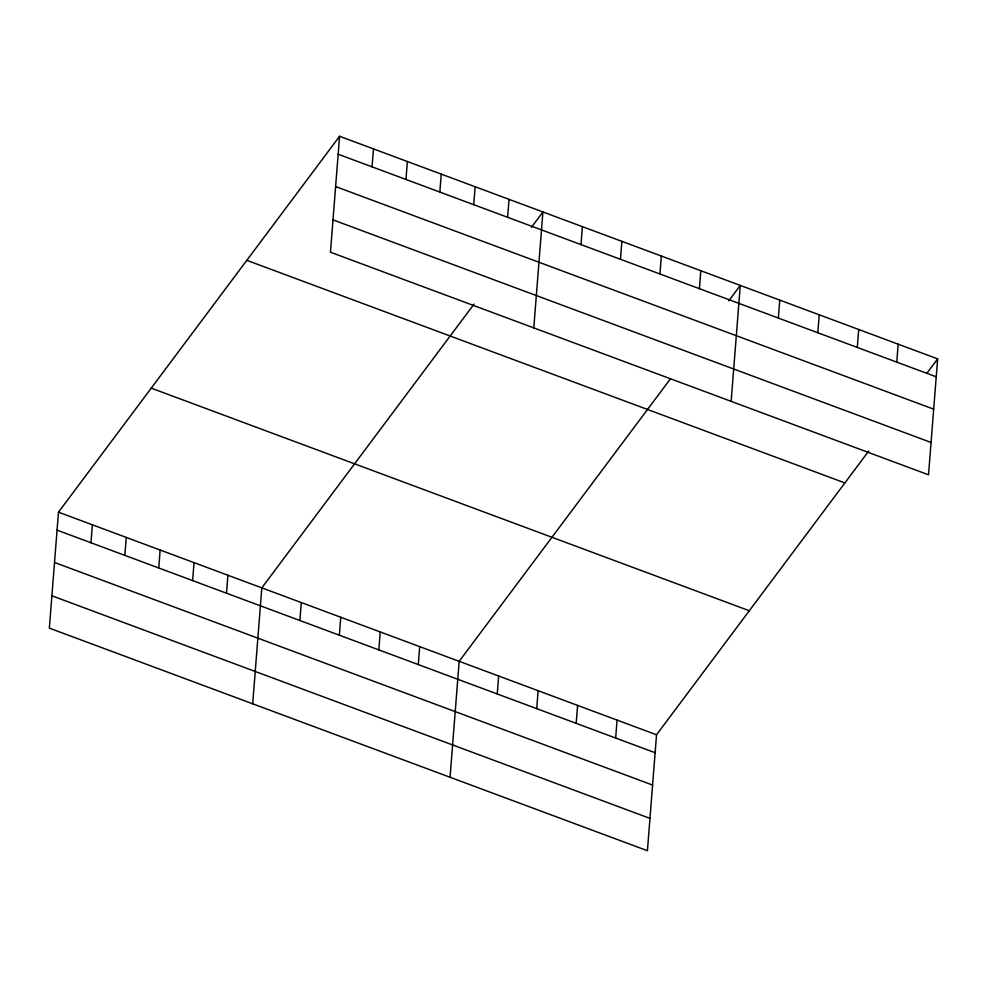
<?xml version="1.0" encoding="UTF-8"?>
<svg xmlns="http://www.w3.org/2000/svg" width="987" height="987" viewBox="0 0 987 987"><rect width="100%" height="100%" fill="white"/><g stroke="black" fill="none" stroke-linecap="round" stroke-linejoin="round"><path stroke-width="1.48" d="M339.577 136.28L330.46 252.216L928.52 474.809L937.65 358.873L339.577 136.28L58.48 512.191L49.35 628.127L647.423 850.72L656.54 734.784L868.733 451.022M90.952 542.751L92.371 524.8M124.843 555.36L126.25 537.422M158.734 567.981L160.141 550.03M192.625 580.59L194.032 562.639M226.516 593.212L227.923 575.261M252.697 703.805L261.814 587.87L474.007 304.119M299.875 620.515L301.294 602.563M372.062 166.852L373.468 148.901M339.355 635.196L340.762 617.257M405.953 179.461L407.36 161.51M378.823 649.89L380.242 631.939M439.844 192.07L441.251 174.131M418.291 664.584L419.709 646.633M473.735 204.691L475.142 186.74M450.06 777.262L459.177 661.327L670.494 378.749M507.626 217.3L509.033 199.349M497.238 693.96L498.657 676.021M533.794 327.906L542.924 211.971L531.438 227.331M536.718 708.654L538.125 690.703M580.985 244.603L582.392 226.652M576.186 723.348L577.605 705.397M620.453 259.297L621.872 241.346M615.654 738.042L617.072 720.091M659.933 273.991L661.339 256.04M699.401 288.685L700.819 270.734M731.157 401.351L740.287 285.416L728.801 300.776M778.348 318.061L779.755 300.11M817.816 332.755L819.235 314.804M857.296 347.449L858.702 329.498M896.764 362.13L898.182 344.192M927.052 373.049L937.65 358.873M338.171 154.231L936.244 376.824M335.617 186.568L933.69 409.161M333.001 219.879L931.074 442.472M246.812 260.334L844.884 482.927M151.233 388.138L749.306 610.731M58.48 512.191L656.54 734.784M57.061 530.142L655.134 752.723M54.519 562.479L652.592 785.06M51.892 595.79L649.964 818.383"/></g></svg>
